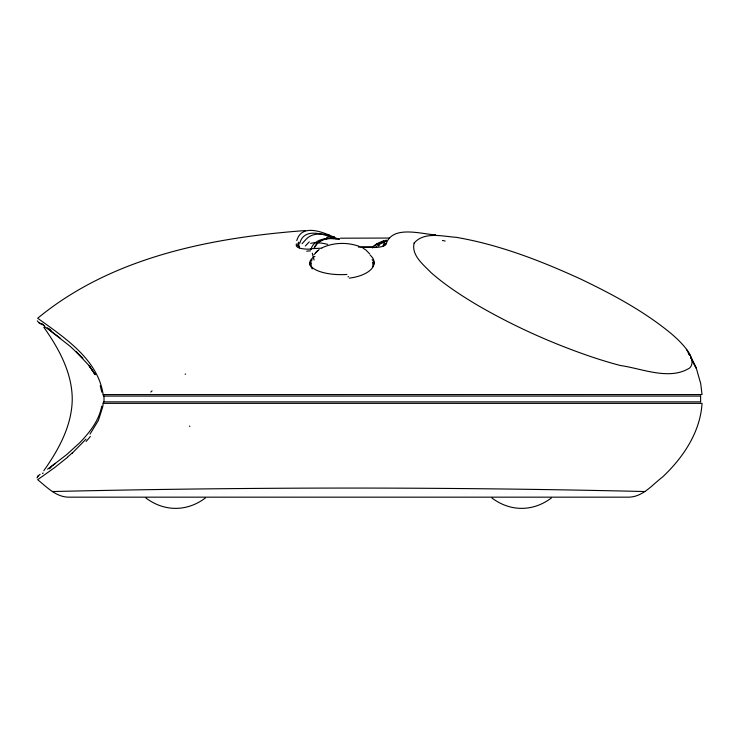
<?xml version="1.0" encoding="UTF-8"?>
<svg xmlns="http://www.w3.org/2000/svg" width="739" height="739" viewBox="0 0 739 739"><rect width="100%" height="100%" fill="white"/><g stroke="black" fill="none" stroke-linecap="round" stroke-linejoin="round"><path stroke-width="1.11" d="M296.339 243.842L296.321 245.44A2.882 2.771 -1.1 0 1 299.397 247.87L299.434 246.429M372.465 247.934L372.604 247.131L361.168 247.196M383.245 245.597L384.188 242.725L386.137 240.166M296.745 240.609C302.186 222.014 325.862 233.385 337.381 238.734M299.831 243.242C304.025 226.55 325.299 234.66 335.922 239.094M101.714 406.164C99.091 420.463 89.761 432.269 79.969 442.522L66.769 454.531L50.852 466.817M311.147 248.637C314.389 239.39 325.705 237.644 334.222 238.873M37.024 477.93L37.883 476.156L40.091 474.318M313.992 248.6C317.641 238.411 330.444 237.385 339.57 239.076L337.021 238.743M314.02 248.563L315.073 246.272M302.048 243.704L306.288 239.103A342.453 70.066 49.7 0 1 329.566 235.279M305.318 245.995L309.281 241.847M43.786 470.725C58.723 449.645 72.034 425.479 72.246 398.968C72.034 372.465 58.723 348.291 43.786 327.211M90.038 434.089L98.37 420.454L102.684 407.004A29.856 18.115 -89.9 0 0 103.183 403.355M313.964 254.604L319.128 249.514M85.955 439.188L72.136 453.275M375.615 247.223L376.511 246.281A144.53 35.989 20.3 0 1 377.361 245.607M38.622 475.371L37.347 476.997M315.396 252.766L317.733 250.549M67.6 457.256L54.427 467.759L37.671 479.703C46.963 487.186 56.45 497.486 69.457 497.162L627.817 497.162C642.385 497.513 652.14 484.895 662.671 476.904C683.196 457.561 700.239 432.25 702.05 403.374L103.174 403.355A1.441 0.831 90 0 1 104.005 401.85L104.005 396.086A1.441 0.831 90 0 1 103.174 394.58C97.834 359.172 64.487 337.658 37.68 318.241C112.134 256.803 211.603 237.542 305.484 230.54M55.545 463.344L47.536 469.173M49.31 468.766L51.019 467.556M378.183 244.923L385.573 241.413M319.248 241.792L321.65 240.443M42.446 473.496L43.195 472.997M377.019 243.676L372.576 247.279A180.122 46.215 24.1 0 1 376.908 243.953M388.659 238.309L389.148 238.041M205.313 498.031C187.022 511.813 164.261 511.813 145.971 498.031M551.312 498.031C533.022 511.813 510.261 511.813 491.962 498.031M377.989 243.149L381.601 241.625M321.982 247.833C333.742 242.272 347.875 242.059 359.995 246.641M383.643 240.969L386.174 240.332M348.642 276.709L347.949 276.783M321.798 248.202L311.211 248.664L311.23 249.449M52.34 491.537C249.828 486.964 447.446 486.853 644.925 491.537M340.383 238.198L388.215 238.05M103.174 394.58L702.032 394.561L700.738 383.717L696.267 368.087L689.062 353.187M103.636 396.086L700.6 396.086M103.626 401.85L700.6 401.85M358.36 247.075L372.604 247.131M336.06 238.651L336.762 238.715M41.116 323.534L39.25 323.054L37.273 320.883M435.64 234.91C421.036 234.032 392.594 225.007 386.183 243.768A2.882 2.78 5 0 0 383.153 246.383M362.997 248.156L366.036 250.105L369.851 254.096M42.141 324.19L43.564 325.142M41.763 323.968L42.603 324.541M39.25 323.054L40.59 323.959M41.864 324.042L42.446 324.43M42.964 324.781L43.795 325.354M44.275 325.677L44.783 326.028M47.231 327.71L47.933 328.199M48.672 328.716L50.252 329.825M49.301 329.169L51 330.37M44.543 326.675L51.074 331.294M59.942 337.908L50.428 330.804L70.325 346.443L82.796 358.341L76.108 351.607L89.077 365.666L95.257 374.664L88.976 365.417L95.155 374.534M686.476 349.307L689.57 355.274M690.596 357.27L696.267 368.216L690.586 357.094M688.526 353.057L689.552 355.08M100.236 385.721L101.806 392.141M700.609 396.086L700.609 401.85M346.896 274.465A32.248 12.009 -0.6 0 1 314.971 269.421A32.248 12.009 -0.6 0 1 314.906 256.387M370.221 255.214A32.285 15.63 -0.8 0 1 349.344 278.132M442.393 240.461A220.527 53.624 26.8 0 1 445.146 241.053M434.273 235.427A2.817 2.041 -80.3 0 1 435.64 234.947M386.127 243.768A14.429 4.175 2 0 1 372.742 247.519M311.267 249.071A14.503 4.314 -3.3 0 1 296.357 245.44M298.981 246.355A265.587 51.148 46.3 0 1 298.778 242.568M378.368 246.05A169.471 42.446 20.9 0 1 379.384 245.45M381.518 241.588A163.421 42.437 25 0 1 383.55 240.923M377.574 244.184A143.985 37.024 24.5 0 1 378.858 243.611M90.352 436.426A116.947 49.116 -77.4 0 1 86.14 441.432M72.367 452.804A213.968 36.848 -56.5 0 1 67.831 456.813M185.147 374.313A242.318 0.813 -35.5 0 1 185.618 373.971M189.868 426.394A241.865 0.591 35.2 0 1 189.424 426.08M314.093 259.999A290.215 58.473 46.5 0 1 312.283 253.144M306.657 251.195A287.517 61.642 40 0 1 310.537 250.844M310.583 243.353A337.437 67.988 47.9 0 1 327.691 244.369M383.061 246.383A11.464 2.965 -0.1 0 1 382.996 246.521M297.641 244.748A260.922 51.361 44.6 0 1 298.676 242.124M309.595 265.005A32.405 13.829 -0.6 0 1 312.163 259.879M372.123 259.648A32.405 13.829 -0.6 0 1 374.322 263.786M372.438 262.327A30.964 13.21 -0.6 0 1 372.438 267.139M312.218 268.922A30.964 13.21 -0.6 0 1 311.544 262.89M377.795 244.082A195.632 50.317 24.4 0 1 386.442 241.247M326.583 237.588A331.626 71.554 46.3 0 1 334.342 236.711M321.539 240.286A326.333 69.244 45.2 0 1 327.248 238.503M315.359 246.53A303.396 63.859 43.7 0 1 318.869 241.819M150.802 392.039A239.907 10.078 -42.2 0 1 152.049 390.866M414.126 243.057C411.152 255.417 423.558 264.756 431.086 272.663C445.497 285.282 461.616 295.757 478.041 305.521C514.011 326.342 552.125 343.423 591.459 356.817A196.204 49.79 26.4 0 0 620.492 365.537C641.628 368.41 669.534 380.899 689.792 367.902A122.646 31.121 26.4 0 0 692.018 362.128L691.815 360.124A107.386 27.251 26.4 0 0 671.381 333.76C644.038 311.174 612.492 294.316 580.642 279.046C540.809 260.812 499.453 244.738 456.102 237.302C442.606 236.415 424.26 231.325 414.126 243.057"/></g></svg>
